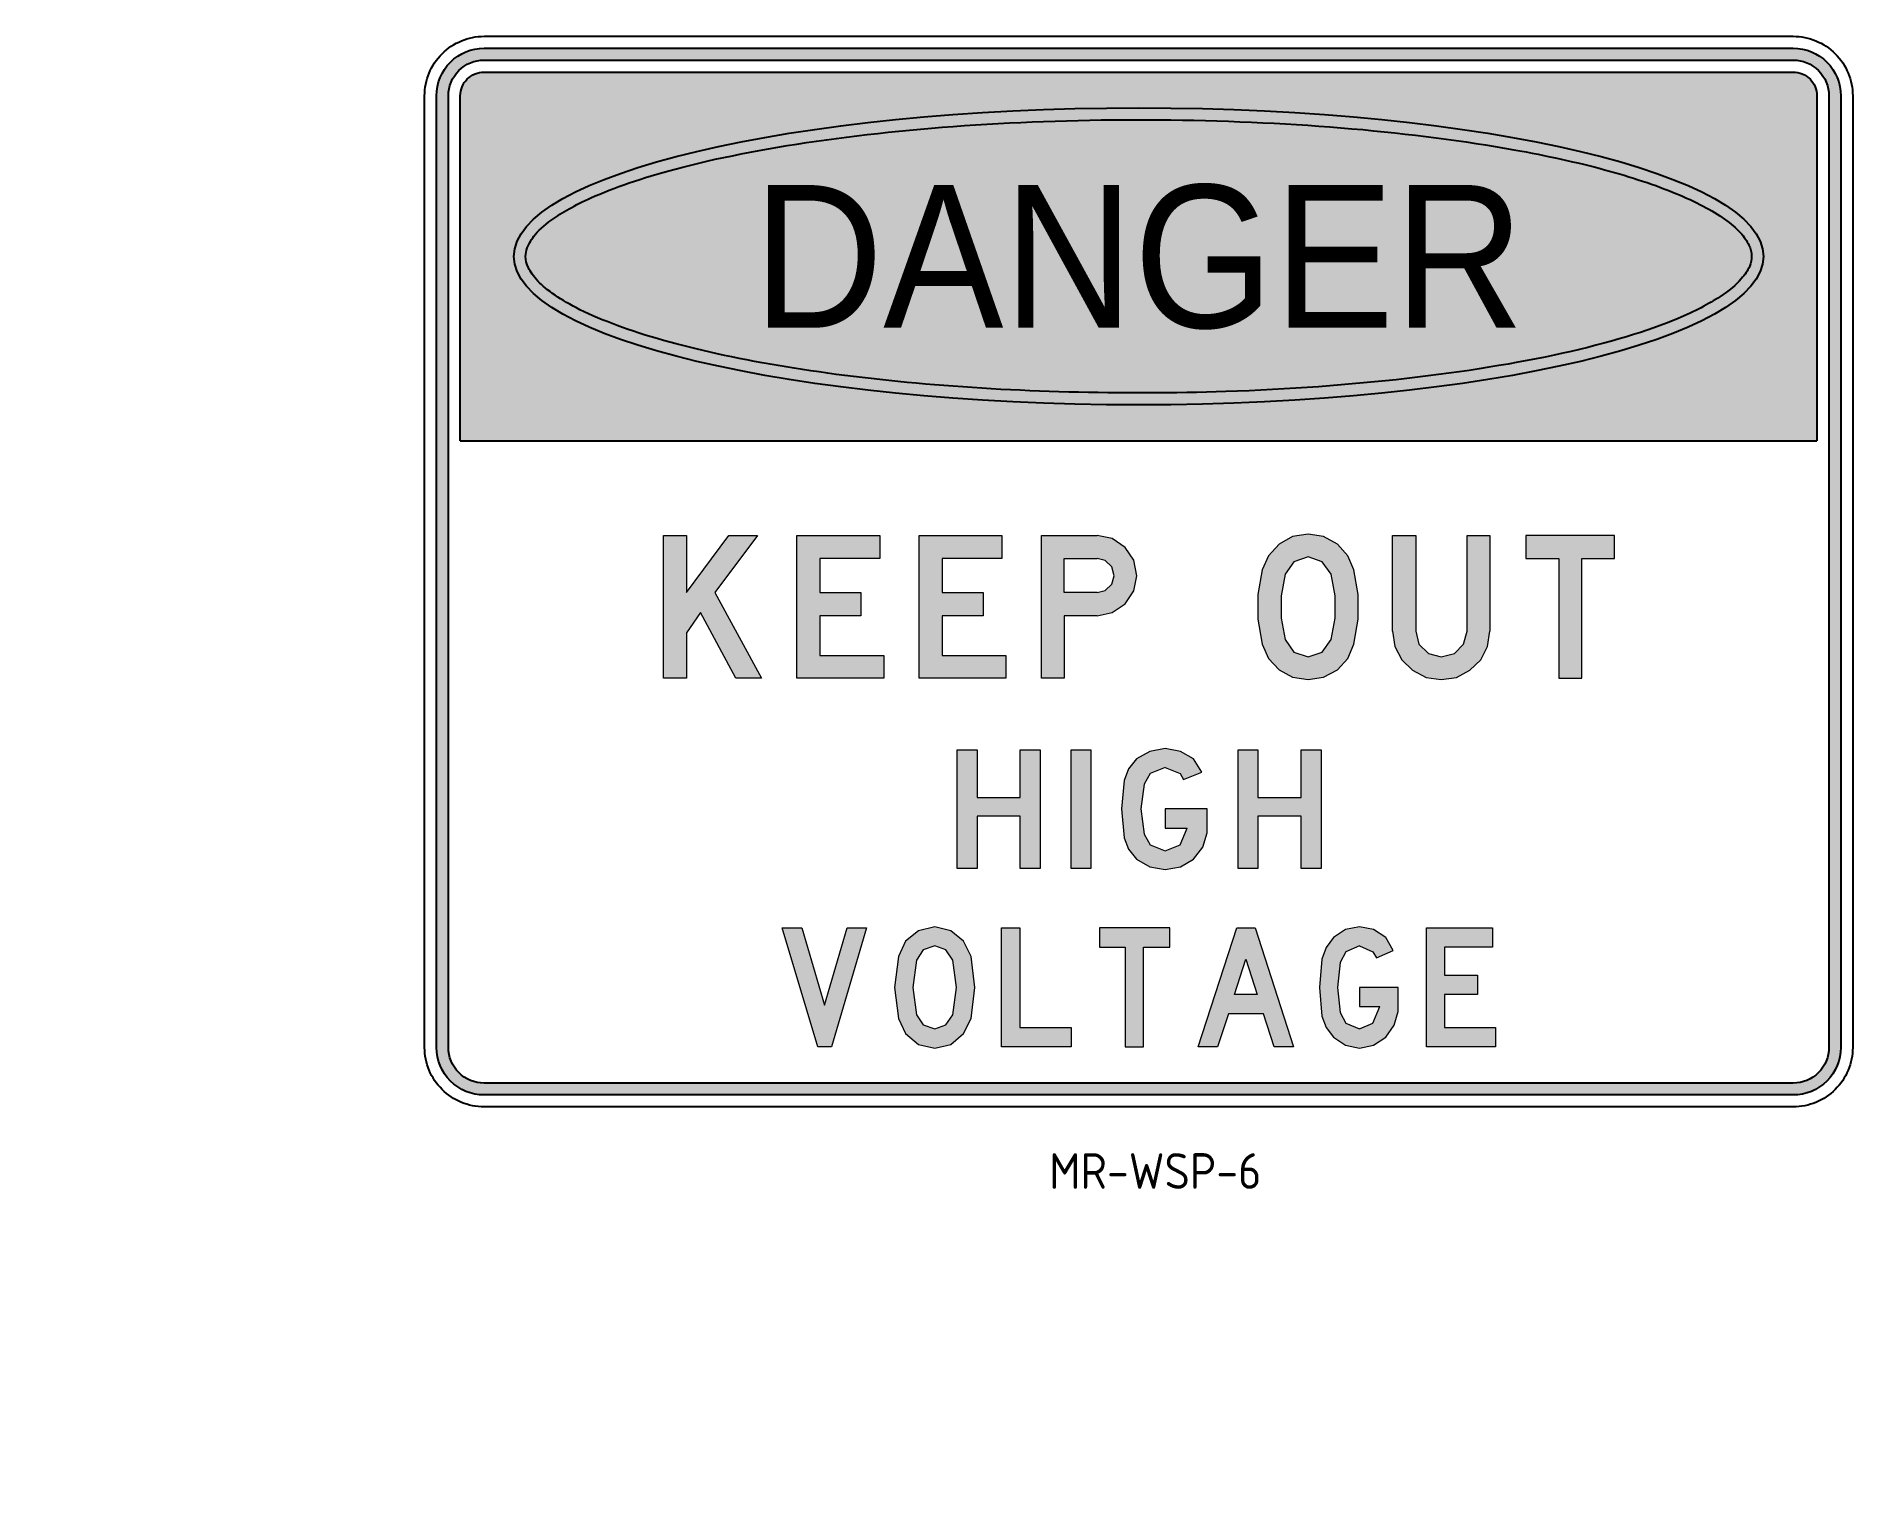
# Model space of a CAD drawing. Extents: x 90 to 243, y 136 to 258.
import ezdxf
from ezdxf.enums import TextEntityAlignment as Align

# ---------------------------------------------------------------- set-up
doc = ezdxf.new("R2010")
doc.units = 0
doc.header["$MEASUREMENT"] = 0
doc.layers.get('0').update_dxf_attribs({"linetype": 'CONTINUOUS'})
for name, color, linetype in [('L25', 1, 'CONTINUOUS'), ('L35', 3, 'CONTINUOUS'), ('T25', 1, 'CONTINUOUS')]:
    doc.layers.add(name, color=color, linetype=linetype)
doc.styles.add('ISO', font='iso')
doc.styles.add('SWIS721', font='swissko.ttf')

msp = doc.modelspace()

# ---------------------------------------------------------------- hatches: boundary and pattern name
at = {"layer": 'L25'}
h = msp.add_hatch(color=256, dxfattribs=at)
edge = h.paths.add_edge_path(flags=16)
edge.add_line((124.55, 172.63), (124.55, 252.63))
edge.add_arc((127.55, 252.63), 3, 90, 180, ccw=False)
edge.add_line((127.55, 255.63), (237.55, 255.63))
edge.add_arc((237.55, 252.63), 3, 0, 90, ccw=False)
edge.add_line((240.55, 252.63), (240.55, 172.63))
edge.add_arc((237.55, 172.63), 3, -90, 0, ccw=False)
edge.add_line((237.55, 169.63), (127.55, 169.63))
edge.add_arc((127.55, 172.63), 3, 180, 270, ccw=False)
edge = h.paths.add_edge_path()
edge.add_line((123.55, 172.63), (123.55, 252.63))
edge.add_arc((127.55, 252.63), 4, 90, 180, ccw=False)
edge.add_line((127.55, 256.63), (237.55, 256.63))
edge.add_arc((237.55, 252.63), 4, 0, 90, ccw=False)
edge.add_line((241.55, 252.63), (241.55, 172.63))
edge.add_arc((237.55, 172.63), 4, -90, 0, ccw=False)
edge.add_line((237.55, 168.63), (127.55, 168.63))
edge.add_arc((127.55, 172.63), 4, 180, 270, ccw=False)
h = msp.add_hatch(color=256, dxfattribs=at)
edge = h.paths.add_edge_path()
edge.add_arc((237.55, 252.63), 2, 0, 90)
edge.add_line((237.55, 254.63), (127.55, 254.63))
edge.add_arc((127.55, 252.63), 2, 90, 180)
edge.add_line((125.55, 252.63), (125.55, 223.63))
edge.add_line((125.55, 223.63), (239.55, 223.63))
edge.add_line((239.55, 223.63), (239.55, 239.29))
edge.add_line((239.55, 239.29), (235.05, 238.98))
edge.add_ellipse((182.55, 239.13), major_axis=(-52.5, 0), ratio=0.237822, start_angle=212.7661, end_angle=539.3215, ccw=False)
edge.add_line((226.7, 245.89), (239.55, 248.45))
edge.add_line((239.55, 248.45), (239.55, 252.63))
h = msp.add_hatch(color=256, dxfattribs=at)
edge = h.paths.add_edge_path()
edge.add_ellipse((182.55, 239.13), major_axis=(-52.5, 0), ratio=0.237822, start_angle=212.7661, end_angle=539.3215, ccw=False)
edge.add_line((226.7, 245.89), (239.55, 248.45))
edge.add_line((239.55, 248.45), (239.55, 252.63))
edge.add_arc((237.55, 252.63), 2, 0, 90)
edge.add_line((237.55, 254.63), (127.55, 254.63))
edge.add_arc((127.55, 252.63), 2, 90, 180)
edge.add_line((125.55, 252.63), (125.55, 223.63))
edge.add_line((125.55, 223.63), (239.55, 223.63))
edge.add_line((239.55, 223.63), (239.55, 239.29))
edge.add_line((239.55, 239.29), (235.05, 238.98))
edge = h.paths.add_edge_path(flags=16)
edge.add_line((239.55, 248.45), (226.7, 245.89))
edge.add_ellipse((182.55, 239.13), major_axis=(-52.5, 0), ratio=0.237822, start_angle=179.3215, end_angle=212.7661, ccw=False)
edge.add_line((235.05, 238.98), (239.55, 239.29))
edge.add_line((239.55, 239.29), (239.55, 248.45))
h = msp.add_hatch(color=256, dxfattribs=at)
edge = h.paths.add_edge_path()
edge.add_line((239.55, 248.45), (226.7, 245.89))
edge.add_ellipse((182.55, 239.13), major_axis=(-52.5, 0), ratio=0.237822, start_angle=179.3215, end_angle=212.7661, ccw=False)
edge.add_line((235.05, 238.98), (239.55, 239.29))
edge.add_line((239.55, 239.29), (239.55, 248.45))
h = msp.add_hatch(color=256, dxfattribs=at)
h.paths.add_polyline_path([(215.09, 215.67), (215.09, 213.72), (217.85, 213.72), (217.85, 203.66), (219.79, 203.66), (219.79, 213.72), (222.54, 213.72), (222.54, 215.67)])
h.paths.add_polyline_path([(164.11, 215.67), (171.06, 215.67), (171.06, 213.72), (166.03, 213.72), (166.03, 210.87), (169.48, 210.87), (169.48, 208.92), (166.03, 208.92), (166.03, 205.57), (171.4, 205.57), (171.4, 203.66), (164.11, 203.66)])
h.paths.add_polyline_path([(153.84, 215.67), (160.79, 215.67), (160.79, 213.72), (155.76, 213.72), (155.76, 210.87), (159.21, 210.87), (159.21, 208.92), (155.76, 208.92), (155.76, 205.57), (161.13, 205.57), (161.13, 203.66), (153.84, 203.66)])
h.paths.add_polyline_path([(142.63, 215.67), (144.55, 215.67), (144.55, 210.87), (148.1, 215.67), (150.52, 215.67), (146.93, 210.87), (150.86, 203.66), (148.71, 203.66), (145.72, 209.19), (144.55, 207.48), (144.55, 203.66), (142.63, 203.66)])
h.paths.add_polyline_path([(203.88, 207.62), (203.88, 215.67), (205.83, 215.67), (205.83, 207.62), (206.1, 206.54), (206.9, 205.74), (207.98, 205.47), (209.09, 205.74), (209.86, 206.54), (210.16, 207.62), (210.16, 215.67), (212.07, 215.67), (212.07, 207.62), (211.87, 206.34), (211.3, 205.2), (210.39, 204.33), (209.25, 203.72), (207.98, 203.55), (206.7, 203.72), (205.56, 204.33), (204.66, 205.2), (204.09, 206.34)])
h.paths.add_polyline_path([(196.8, 213.86), (195.59, 213.46), (194.86, 212.41), (194.52, 210.6), (194.52, 208.72), (194.86, 206.91), (195.59, 205.87), (196.8, 205.47), (197.98, 205.87), (198.72, 206.91), (199.05, 208.72), (199.05, 210.6), (198.72, 212.41), (197.98, 213.46)], flags=16)
h.paths.add_polyline_path([(196.8, 215.77), (195.49, 215.57), (194.35, 214.93), (193.45, 213.96), (192.94, 212.78), (192.57, 210.7), (192.57, 208.62), (192.94, 206.54), (193.45, 205.33), (194.35, 204.36), (195.49, 203.76), (196.8, 203.55), (198.08, 203.76), (199.25, 204.36), (200.12, 205.33), (200.63, 206.54), (201, 208.62), (201, 210.7), (200.63, 212.78), (200.12, 213.96), (199.25, 214.93), (198.08, 215.57)])
h.paths.add_polyline_path([(179.05, 210.87), (176.3, 210.87), (176.3, 213.72), (179.05, 213.72), (179.75, 213.56), (180.29, 213.02), (180.49, 212.28), (180.29, 211.58), (179.75, 211.04)], flags=16)
h.paths.add_polyline_path([(179.05, 208.92), (176.3, 208.92), (176.3, 203.66), (174.38, 203.66), (174.38, 215.67), (179.05, 215.67), (180.32, 215.4), (181.43, 214.66), (182.14, 213.59), (182.4, 212.28), (182.14, 211.01), (181.43, 209.93), (180.32, 209.19)])
h.paths.add_polyline_path([(89.92, 207.02), (89.92, 212.25), (93.67, 212.25), (93.67, 207.02)], flags=9)
h = msp.add_hatch(color=256, dxfattribs=at)
h.paths.add_polyline_path([(176.87, 197.65), (178.54, 197.65), (178.54, 187.68), (176.87, 187.68)])
h.paths.add_polyline_path([(167.3, 197.65), (168.98, 197.65), (168.98, 193.65), (172.6, 193.65), (172.6, 197.65), (174.28, 197.65), (174.28, 187.68), (172.6, 187.68), (172.6, 192.08), (168.98, 192.08), (168.98, 187.68), (167.3, 187.68)])
h.paths.add_polyline_path([(190.9, 197.65), (192.57, 197.65), (192.57, 193.65), (196.2, 193.65), (196.2, 197.65), (197.88, 197.65), (197.88, 187.68), (196.2, 187.68), (196.2, 192.08), (192.57, 192.08), (192.57, 187.68), (190.9, 187.68)])
h.paths.add_polyline_path([(187.87, 195.77), (187.17, 196.88), (186.06, 197.51), (184.79, 197.75), (183.48, 197.51), (182.37, 196.88), (181.7, 196.04), (181.33, 195.06), (181.1, 192.68), (181.33, 190.26), (181.7, 189.29), (182.37, 188.45), (183.48, 187.81), (184.79, 187.58), (186.06, 187.81), (187.17, 188.45), (187.94, 189.46), (188.31, 190.67), (188.31, 192.68), (184.79, 192.68), (184.79, 191.07), (186.63, 191.07), (186.03, 189.66), (184.79, 189.16), (183.51, 189.66), (183.01, 190.57), (182.74, 192.68), (183.01, 194.76), (183.51, 195.67), (184.79, 196.17), (186.03, 195.67), (186.33, 195.16)])
h.paths.add_polyline_path([(179.65, 149.43), (185.45, 149.43), (185.45, 145.68), (179.65, 145.68)], flags=9)
h.paths.add_polyline_path([(141.77, 149.43), (148.02, 149.43), (148.02, 145.68), (141.77, 145.68)], flags=9)
h.paths.add_polyline_path([(89.92, 190.02), (89.92, 195.25), (93.67, 195.25), (93.67, 190.02)], flags=9)
h = msp.add_hatch(color=256, dxfattribs=at)
h.paths.add_polyline_path([(206.74, 182.68), (212.27, 182.68), (212.27, 181.07), (208.25, 181.07), (208.25, 178.69), (211.03, 178.69), (211.03, 177.07), (208.25, 177.07), (208.25, 174.29), (212.54, 174.29), (212.54, 172.68), (206.74, 172.68)])
h.paths.add_polyline_path([(192.51, 177.07), (190.59, 177.07), (191.57, 180.06)], flags=16)
h.paths.add_polyline_path([(187.54, 172.68), (190.79, 182.68), (192.34, 182.68), (195.56, 172.68), (193.95, 172.68), (193.04, 175.46), (190.09, 175.46), (189.18, 172.68)])
h.paths.add_polyline_path([(179.25, 182.68), (179.25, 181.07), (181.43, 181.07), (181.43, 172.68), (182.97, 172.68), (182.97, 181.07), (185.16, 181.07), (185.16, 182.68)])
h.paths.add_polyline_path([(171.03, 182.68), (172.57, 182.68), (172.57, 174.29), (176.87, 174.29), (176.87, 172.68), (171.03, 172.68)])
h.paths.add_polyline_path([(152.6, 182.68), (154.25, 182.68), (156.16, 176.17), (158.07, 182.68), (159.68, 182.68), (156.73, 172.68), (155.59, 172.68)])
h.paths.add_polyline_path([(201.1, 182.78), (199.92, 182.54), (198.92, 181.87), (198.31, 181.03), (197.94, 180.06), (197.74, 177.68), (197.94, 175.26), (198.31, 174.29), (198.92, 173.48), (199.92, 172.81), (201.1, 172.58), (202.27, 172.81), (203.31, 173.48), (204.02, 174.49), (204.35, 175.66), (204.35, 177.68), (201.1, 177.68), (201.1, 176.07), (202.81, 176.07), (202.24, 174.66), (201.1, 174.19), (199.96, 174.66), (199.49, 175.56), (199.25, 177.68), (199.49, 179.76), (199.96, 180.67), (201.1, 181.17), (202.24, 180.67), (202.54, 180.16), (203.95, 180.77), (203.31, 181.87), (202.27, 182.54)])
h.paths.add_polyline_path([(165.42, 181.17), (164.45, 180.83), (163.88, 179.96), (163.58, 177.68), (163.88, 175.36), (164.45, 174.52), (165.42, 174.19), (166.36, 174.52), (166.93, 175.36), (167.23, 177.68), (166.93, 179.96), (166.36, 180.83)], flags=16)
h.paths.add_polyline_path([(165.42, 182.78), (164.05, 182.44), (162.97, 181.57), (162.37, 180.26), (162.03, 177.68), (162.37, 175.06), (162.97, 173.79), (164.05, 172.88), (165.42, 172.58), (166.76, 172.88), (167.84, 173.79), (168.48, 175.06), (168.78, 177.68), (168.48, 180.26), (167.84, 181.57), (166.76, 182.44)])
h.paths.add_polyline_path([(134.68, 139.79), (140.41, 139.79), (140.41, 136.04), (134.68, 136.04)], flags=9)
h.paths.add_polyline_path([(179.57, 139.79), (185.53, 139.79), (185.53, 136.04), (179.57, 136.04)], flags=9)
h.paths.add_polyline_path([(89.92, 175.02), (89.92, 180.25), (93.67, 180.25), (93.67, 175.02)], flags=9)

# ---------------------------------------------------------------- linework, layer by layer
at = {"color": 1, "lineweight": 0}
for points in [[(142.63, 215.67), (144.55, 215.67), (144.55, 210.87), (148.1, 215.67), (150.52, 215.67), (146.93, 210.87), (150.86, 203.66), (148.71, 203.66), (145.72, 209.19), (144.55, 207.48), (144.55, 203.66), (142.63, 203.66), (142.63, 215.67), (142.63, 215.67)], [(153.84, 215.67), (160.79, 215.67), (160.79, 213.72), (155.76, 213.72), (155.76, 210.87), (159.21, 210.87), (159.21, 208.92), (155.76, 208.92), (155.76, 205.57), (161.13, 205.57), (161.13, 203.66), (153.84, 203.66), (153.84, 215.67), (153.84, 215.67)], [(164.11, 215.67), (171.06, 215.67), (171.06, 213.72), (166.03, 213.72), (166.03, 210.87), (169.48, 210.87), (169.48, 208.92), (166.03, 208.92), (166.03, 205.57), (171.4, 205.57), (171.4, 203.66), (164.11, 203.66), (164.11, 215.67), (164.11, 215.67)], [(179.05, 208.92), (176.3, 208.92), (176.3, 203.66), (174.38, 203.66), (174.38, 215.67)], [(174.38, 215.67), (179.05, 215.67)], [(182.4, 212.28), (182.14, 213.59), (181.43, 214.66), (180.32, 215.4), (179.05, 215.67)], [(196.8, 215.77), (195.49, 215.57), (194.35, 214.93), (193.45, 213.96), (192.94, 212.78)], [(200.63, 212.78), (200.12, 213.96), (199.25, 214.93), (198.08, 215.57), (196.8, 215.77)], [(203.88, 207.62), (203.88, 215.67)], [(203.88, 215.67), (205.83, 215.67), (205.83, 207.62), (206.1, 206.54), (206.9, 205.74), (207.98, 205.47), (209.09, 205.74), (209.86, 206.54), (210.16, 207.62), (210.16, 215.67), (212.07, 215.67), (212.07, 207.62)], [(215.09, 215.67), (215.09, 213.72), (217.85, 213.72), (217.85, 203.66), (219.79, 203.66), (219.79, 213.72), (222.54, 213.72), (222.54, 215.67), (215.09, 215.67), (215.09, 215.67)], [(179.05, 210.87), (176.3, 210.87), (176.3, 213.72)], [(176.3, 213.72), (179.05, 213.72)], [(180.49, 212.28), (180.29, 213.02), (179.75, 213.56), (179.05, 213.72)], [(196.8, 213.86), (195.59, 213.46), (194.86, 212.41)], [(198.72, 212.41), (197.98, 213.46), (196.8, 213.86)], [(179.05, 210.87), (179.75, 211.04), (180.29, 211.58), (180.49, 212.28)], [(179.05, 208.92), (180.32, 209.19), (181.43, 209.93), (182.14, 211.01), (182.4, 212.28)], [(192.94, 212.78), (192.57, 210.7), (192.57, 208.62), (192.94, 206.54)], [(194.86, 212.41), (194.52, 210.6), (194.52, 208.72), (194.86, 206.91)], [(198.72, 206.91), (199.05, 208.72), (199.05, 210.6), (198.72, 212.41)], [(200.63, 206.54), (201, 208.62), (201, 210.7), (200.63, 212.78)], [(203.88, 207.62), (204.09, 206.34), (204.66, 205.2), (205.56, 204.33), (206.7, 203.72), (207.98, 203.55)], [(207.98, 203.55), (209.25, 203.72), (210.39, 204.33), (211.3, 205.2), (211.87, 206.34), (212.07, 207.62)], [(192.94, 206.54), (193.45, 205.33), (194.35, 204.36), (195.49, 203.76), (196.8, 203.55)], [(194.86, 206.91), (195.59, 205.87), (196.8, 205.47)], [(196.8, 205.47), (197.98, 205.87), (198.72, 206.91)], [(196.8, 203.55), (198.08, 203.76), (199.25, 204.36), (200.12, 205.33), (200.63, 206.54)], [(167.3, 197.65), (168.98, 197.65), (168.98, 193.65), (172.6, 193.65), (172.6, 197.65), (174.28, 197.65), (174.28, 187.68), (172.6, 187.68), (172.6, 192.08), (168.98, 192.08), (168.98, 187.68), (167.3, 187.68), (167.3, 197.65), (167.3, 197.65)], [(176.87, 197.65), (178.54, 197.65), (178.54, 187.68), (176.87, 187.68), (176.87, 197.65), (176.87, 197.65)], [(184.79, 197.75), (183.48, 197.51), (182.37, 196.88), (181.7, 196.04), (181.33, 195.06), (181.1, 192.68), (181.33, 190.26), (181.7, 189.29), (182.37, 188.45), (183.48, 187.81), (184.79, 187.58), (186.06, 187.81), (187.17, 188.45), (187.94, 189.46), (188.31, 190.67), (188.31, 192.68), (184.79, 192.68), (184.79, 191.07), (186.63, 191.07)], [(187.17, 196.88), (186.06, 197.51), (184.79, 197.75)], [(190.9, 197.65), (192.57, 197.65), (192.57, 193.65), (196.2, 193.65), (196.2, 197.65), (197.88, 197.65), (197.88, 187.68), (196.2, 187.68), (196.2, 192.08), (192.57, 192.08), (192.57, 187.68), (190.9, 187.68), (190.9, 197.65), (190.9, 197.65)], [(184.79, 196.17), (183.51, 195.67), (183.01, 194.76), (182.74, 192.68), (183.01, 190.57), (183.51, 189.66), (184.79, 189.16), (186.03, 189.66), (186.63, 191.07)], [(184.79, 196.17), (186.03, 195.67), (186.33, 195.16), (187.87, 195.77)], [(187.87, 195.77), (187.17, 196.88)], [(152.6, 182.68), (154.25, 182.68), (156.16, 176.17), (158.07, 182.68), (159.68, 182.68), (156.73, 172.68), (155.59, 172.68), (152.6, 182.68), (152.6, 182.68)], [(165.42, 182.78), (164.05, 182.44), (162.97, 181.57), (162.37, 180.26)], [(168.48, 180.26), (167.84, 181.57), (166.76, 182.44), (165.42, 182.78)], [(171.03, 182.68), (172.57, 182.68), (172.57, 174.29), (176.87, 174.29), (176.87, 172.68), (171.03, 172.68), (171.03, 182.68), (171.03, 182.68)], [(179.25, 182.68), (179.25, 181.07), (181.43, 181.07), (181.43, 172.68), (182.97, 172.68), (182.97, 181.07), (185.16, 181.07), (185.16, 182.68), (179.25, 182.68), (179.25, 182.68)], [(187.54, 172.68), (190.79, 182.68), (192.34, 182.68), (195.56, 172.68), (193.95, 172.68), (193.04, 175.46), (190.09, 175.46), (189.18, 172.68), (187.54, 172.68), (187.54, 172.68)], [(201.1, 182.78), (199.92, 182.54), (198.92, 181.87), (198.31, 181.03), (197.94, 180.06), (197.74, 177.68), (197.94, 175.26), (198.31, 174.29), (198.92, 173.48), (199.92, 172.81), (201.1, 172.58), (202.27, 172.81), (203.31, 173.48), (204.02, 174.49), (204.35, 175.66), (204.35, 177.68), (201.1, 177.68), (201.1, 176.07), (202.81, 176.07)], [(203.31, 181.87), (202.27, 182.54), (201.1, 182.78)], [(203.95, 180.77), (203.31, 181.87)], [(206.74, 182.68), (212.27, 182.68), (212.27, 181.07), (208.25, 181.07), (208.25, 178.69), (211.03, 178.69), (211.03, 177.07), (208.25, 177.07), (208.25, 174.29), (212.54, 174.29), (212.54, 172.68), (206.74, 172.68), (206.74, 182.68), (206.74, 182.68)], [(162.37, 180.26), (162.03, 177.68), (162.37, 175.06)], [(165.42, 181.17), (164.45, 180.83), (163.88, 179.96)], [(166.93, 179.96), (166.36, 180.83), (165.42, 181.17)], [(168.48, 175.06), (168.78, 177.68), (168.48, 180.26)], [(201.1, 181.17), (199.96, 180.67), (199.49, 179.76), (199.25, 177.68), (199.49, 175.56), (199.96, 174.66), (201.1, 174.19), (202.24, 174.66), (202.81, 176.07)], [(201.1, 181.17), (202.24, 180.67), (202.54, 180.16), (203.95, 180.77)], [(163.88, 179.96), (163.58, 177.68), (163.88, 175.36)], [(166.93, 175.36), (167.23, 177.68), (166.93, 179.96)], [(192.51, 177.07), (190.59, 177.07), (191.57, 180.06), (192.51, 177.07), (192.51, 177.07)], [(162.37, 175.06), (162.97, 173.79), (164.05, 172.88), (165.42, 172.58)], [(163.88, 175.36), (164.45, 174.52), (165.42, 174.19)], [(165.42, 174.19), (166.36, 174.52), (166.93, 175.36)], [(165.42, 172.58), (166.76, 172.88), (167.84, 173.79), (168.48, 175.06)]]:
    msp.add_lwpolyline(points, dxfattribs=at)
at = {"layer": 'L25'}
msp.add_ellipse((182.55, 239.13), major_axis=(-52.5, 0), ratio=0.237822, dxfattribs=at)
msp.add_open_spline([(131.04, 239.13), (131.04, 238.82), (131.11, 238.51), (131.44, 237.83), (131.69, 237.45), (132.43, 236.67), (132.92, 236.27), (134.1, 235.46), (134.8, 235.05), (137.44, 233.74), (139.8, 232.86), (145.42, 231.27), (148.66, 230.56), (155.83, 229.34), (159.74, 228.84), (167.97, 228.09), (172.29, 227.84), (181.06, 227.61), (185.51, 227.62), (195.15, 227.94), (200.3, 228.32), (209.89, 229.41), (214.32, 230.13), (222.05, 231.84), (225.34, 232.84), (229.28, 234.51), (230.46, 235.12), (232.16, 236.24), (232.76, 236.75), (233.51, 237.6), (233.73, 237.94), (234, 238.59), (234.06, 238.88), (234.05, 239.46), (233.98, 239.76), (233.67, 240.41), (233.44, 240.76), (232.76, 241.5), (232.32, 241.88), (230.75, 243), (229.37, 243.73), (225.98, 245.13), (223.97, 245.8), (219.4, 247.04), (216.84, 247.6), (209.95, 248.84), (205.34, 249.44), (195.59, 250.29), (190.44, 250.54), (180.06, 250.67), (174.83, 250.54), (164.75, 249.94), (159.91, 249.46), (151.04, 248.18), (147.02, 247.38), (140.82, 245.73), (138.44, 244.91), (135.19, 243.45), (134.09, 242.82), (132.58, 241.73), (132.08, 241.26), (131.46, 240.47), (131.28, 240.14), (131.08, 239.59), (131.04, 239.36), (131.04, 239.13)], degree=3, knots=[0, 0, 0, 0, 0.111277, 0.111277, 0.222553, 0.222553, 0.33383, 0.33383, 0.445106, 0.445106, 0.698387, 0.698387, 0.951668, 0.951668, 1.204949, 1.204949, 1.458229, 1.458229, 1.71151, 1.71151, 2.016992, 2.016992, 2.322475, 2.322475, 2.627957, 2.627957, 2.795272, 2.795272, 2.934915, 2.934915, 3.040607, 3.040607, 3.146299, 3.146299, 3.251991, 3.251991, 3.357683, 3.357683, 3.463376, 3.463376, 3.663608, 3.663608, 3.863841, 3.863841, 4.064074, 4.064074, 4.362373, 4.362373, 4.660671, 4.660671, 4.958969, 4.958969, 5.257267, 5.257267, 5.555566, 5.555566, 5.79741, 5.79741, 5.966876, 5.966876, 6.097585, 6.097585, 6.199907, 6.199907, 6.283185, 6.283185, 6.283185, 6.283185], dxfattribs=at)
at = {"layer": 'L35'}
msp.add_line((125.55, 223.63), (239.55, 223.63), dxfattribs=at)
for points in [[(122.55, 172.63), (122.55, 252.63, -0.414214), (127.55, 257.63), (237.55, 257.63, -0.414214), (242.55, 252.63), (242.55, 172.63, -0.414214), (237.55, 167.63), (127.55, 167.63, -0.414214)], [(123.55, 172.63), (123.55, 252.63, -0.414214), (127.55, 256.63), (237.55, 256.63, -0.414214), (241.55, 252.63), (241.55, 172.63, -0.414214), (237.55, 168.63), (127.55, 168.63, -0.414214)], [(124.55, 172.63), (124.55, 252.63, -0.414214), (127.55, 255.63), (237.55, 255.63, -0.414214), (240.55, 252.63), (240.55, 172.63, -0.414214), (237.55, 169.63), (127.55, 169.63, -0.414214)]]:
    msp.add_lwpolyline(points, format="xyb", close=True, dxfattribs=at)
msp.add_lwpolyline([(125.55, 223.63), (125.55, 252.63, -0.414214), (127.55, 254.63), (237.55, 254.63, -0.414214), (239.55, 252.63), (239.55, 223.63)], format="xyb", dxfattribs=at)

# ---------------------------------------------------------------- texts
at = {"layer": 'L25', "style": 'SWIS721', "width": 0.842874}
msp.add_text('DANGER', height=12, dxfattribs=at).set_placement((150.15, 233.13), (214.95, 233.13), align=Align.FIT)
at = {"layer": 'T25', "color": 3, "style": 'ISO'}
msp.add_text('MR-WSP-6', height=3, dxfattribs=at).set_placement((175.03, 160.74))

doc.saveas('drawing.dxf')
